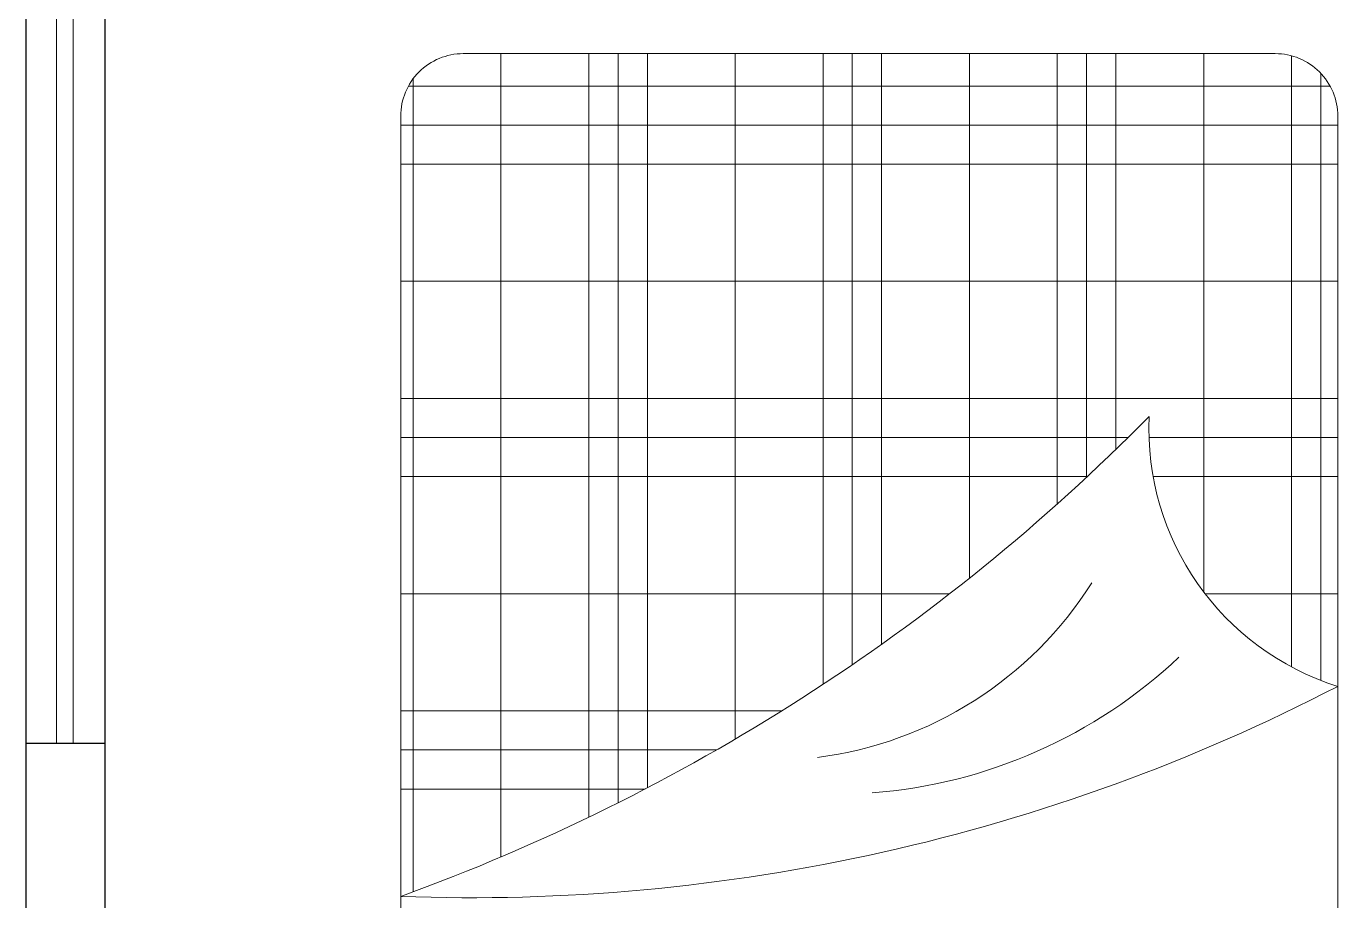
# Model space of a CAD drawing. Header units: inches. Extents: x -9010 to 68966, y 35237 to 36644.
# Drawn here: x -8765.2 to -8665.7, y 35499 to 35565.4 of the extents above; entities that cross this region are included whole.
import ezdxf

# ---------------------------------------------------------------- set-up
doc = ezdxf.new("R2010")
doc.units = ezdxf.units.IN
doc.linetypes.add('ACAD_ISO02W100', pattern=[15, 12, -3])
doc.layers.add('0Y-FURNITURE', color=7, linetype='Continuous', lineweight=9, true_color=0x454545)
doc.layers.add('0Y-WALLS', color=23, linetype='Continuous', lineweight=25)
doc.layers.add('0Y-WINDOWS', color=140, linetype='Continuous', lineweight=13)

# ---------------------------------------------------------------- blocks, each defined once
blk = doc.blocks.new('*X2')
at = {"color": 0}
for p, q in [((276.598, 451.25), (280.51, 451.25)), ((275.455, 450.625), (280.51, 450.625)), ((274.411, 450), (280.51, 450)), ((265.51, 448.125), (267.634, 448.125)), ((271.723, 448.125), (280.51, 448.125)), ((265.51, 446.25), (268.465, 446.25)), ((269.519, 446.25), (280.51, 446.25)), ((265.51, 445.625), (268.531, 445.625)), ((268.866, 445.625), (280.51, 445.625)), ((265.51, 445), (280.51, 445)), ((265.51, 443.125), (280.51, 443.125)), ((265.51, 441.25), (280.51, 441.25)), ((265.51, 440.625), (280.51, 440.625)), ((265.634, 440), (280.386, 440))]:
    blk.add_line(p, q, dxfattribs=at)
blk = doc.blocks.new('*X3')
at = {"color": 0}
for p, q in [((280.312, 439.886), (280.312, 452.896)), ((278.906, 439.482), (278.906, 452.338)), ((277.5, 439.482), (277.5, 451.702)), ((277.031, 439.482), (277.031, 451.471)), ((276.562, 439.482), (276.562, 451.231)), ((275.156, 439.482), (275.156, 450.451)), ((265.781, 439.797), (265.781, 449.511)), ((273.75, 439.482), (273.75, 449.576)), ((266.25, 439.517), (266.25, 449.296)), ((273.281, 439.482), (273.281, 449.261)), ((272.812, 439.482), (272.812, 448.934)), ((267.656, 439.482), (267.656, 448.095)), ((271.406, 439.482), (271.406, 447.876)), ((270, 439.482), (270, 446.689)), ((269.531, 439.482), (269.531, 446.262)), ((269.062, 439.482), (269.062, 445.817))]:
    blk.add_line(p, q, dxfattribs=at)
blk = doc.blocks.new('A$C52E67D0D')
at = {"layer": '0Y-FURNITURE'}
blk.add_lwpolyline([(1901, 0), (601, 0, -0.414214), (501, 100), (501, 1700, -0.414214), (601, 1800), (1901, 1800, -0.414214), (2001, 1700), (2001, 100, -0.414214)], format="xyb", close=True, dxfattribs=at)
for centre, radius, start, end in [((1888.6, -1664.5), 3015.3, 87.8642, 117.4001), ((3101, -1685.8), 3227.7, 109.926, 135.3977), ((1308.8, 377.9), 807.6, 94.4436, 133.2788), ((1410.8, 520.2), 610.8, 97.2157, 147.6656), ((371.4, 600.4), 432, 357.3792, 72.5379)]:
    blk.add_arc(centre, radius, start, end, dxfattribs=at)
at = {"layer": '0Y-FURNITURE', "xscale": 100, "yscale": 100, "zscale": 100}
for name in ['*X3', '*X2']:
    blk.add_blockref(name, (-26050, -43948.2), dxfattribs=at)
blk = doc.blocks.new('A$C2d08eea1')
at = {"layer": '0Y-WALLS', "color": 8}
for p, q in [((0, 0.088), (0, 135.088)), ((6, 6.088), (6, 135.088)), ((6, 39.088), (0, 39.088))]:
    blk.add_line(p, q, dxfattribs=at)
at = {"layer": '0Y-WINDOWS', "color": 8}
for points in [[(0, 39.088), (6, 39.088), (6, 135.088), (0, 135.088)], [(2.309, 39.088), (3.568, 39.088), (3.568, 135.088), (2.309, 135.088)]]:
    blk.add_lwpolyline(points, close=True, dxfattribs=at)
at = {"layer": '0Y-FURNITURE', "color": 8, "xscale": 0.0474247286377734, "yscale": 0.0474247286377734, "zscale": 0.0474247286377734, "rotation": 180}
blk.add_blockref('A$C52E67D0D', (123.328, 91.452), dxfattribs=at)

msp = doc.modelspace()

# ---------------------------------------------------------------- linework, layer by layer
at = {"linetype": 'ACAD_ISO02W100'}
msp.add_line((-8765.224, 35410.172), (-8765.224, 35996.515), dxfattribs=at)

# ---------------------------------------------------------------- block references
at = {"layer": '0Y-FURNITURE'}
msp.add_blockref('A$C2d08eea1', (-8765.224, 35471.859), dxfattribs=at)

doc.saveas('drawing.dxf')
